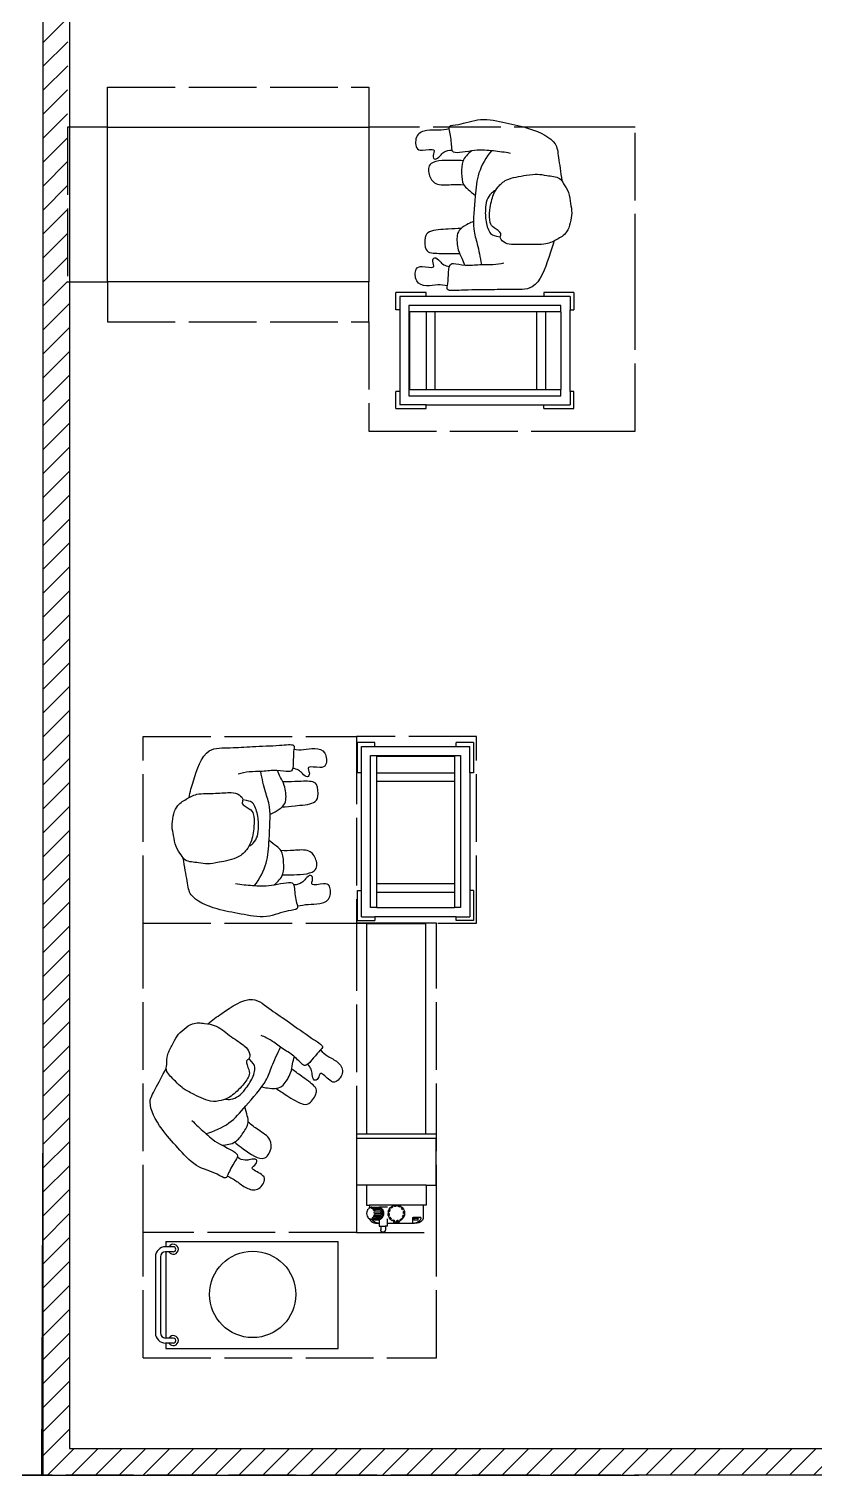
# Model space of a CAD drawing. Header units: millimetres. Extents: x -9564 to 48820, y -25359 to 24346.
# Drawn here: x 38989 to 41939, y -22007 to -16585 of the extents above; entities that cross this region are included whole.
import ezdxf

# ---------------------------------------------------------------- set-up
doc = ezdxf.new("R2010")
doc.units = ezdxf.units.MM
doc.header["$LTSCALE"] = 100
doc.linetypes.add('DASHED2', pattern=[0.762, 0.635, -0.127])
doc.linetypes.add('DASHEDX2', pattern=[3.048, 2.54, -0.508])
for name, color, linetype in [('Area circulacion', 50, 'DASHEDX2'), ('Area proceso', 90, 'DASHEDX2'), ('Maquinas', 200, 'Continuous'), ('MUROS', 7, 'Continuous'), ('Personal', 20, 'Continuous'), ('Transporte semielaborado', 30, 'Continuous')]:
    doc.layers.add(name, color=color, linetype=linetype)

# ---------------------------------------------------------------- blocks, each defined once
blk = doc.blocks.new('Bakery Trolley pl')
at = {"layer": 'Transporte semielaborado'}
for p, q in [((0.1804, 0.6253), (0.2371, 0.6253)), ((0.1804, 0.6253), (0.1804, 0.526)), ((0.2371, 0.6127), (0.2371, 0.6253)), ((0.5048, 0.6127), (0.5048, 0.6253)), ((0.5048, 0.6253), (0.5615, 0.6253)), ((0.5615, 0.526), (0.5615, 0.6253)), ((0.2371, 0.6127), (0.1929, 0.6127)), ((0.1929, 0.526), (0.1929, 0.6127)), ((0.2229, 0.5827), (0.2229, 0.0827)), ((0.2429, 0.5827), (0.2229, 0.5827)), ((0.5048, 0.6127), (0.2371, 0.6127)), ((0.2429, 0.5827), (0.2429, 0.5798)), ((0.4989, 0.5827), (0.2429, 0.5827)), ((0.2429, 0.5798), (0.4989, 0.5798)), ((0.2429, 0.5798), (0.2429, 0.5245)), ((0.5189, 0.5827), (0.4989, 0.5827)), ((0.4989, 0.5798), (0.4989, 0.5827)), ((0.4989, 0.5245), (0.4989, 0.5798)), ((0.5489, 0.6127), (0.5048, 0.6127)), ((0.5189, 0.0827), (0.5189, 0.5827)), ((0.5489, 0.526), (0.5489, 0.6127)), ((0.1804, 0.526), (0.1929, 0.526)), ((0.1929, 0.526), (0.1929, 0.1394)), ((0.2429, 0.5245), (0.4989, 0.5245)), ((0.2429, 0.5245), (0.2429, 0.4967)), ((0.4989, 0.4967), (0.4989, 0.5245)), ((0.5489, 0.526), (0.5615, 0.526)), ((0.5489, 0.1394), (0.5489, 0.526)), ((0.2429, 0.4967), (0.4989, 0.4967)), ((0.2429, 0.4967), (0.2429, 0.1615)), ((0.4989, 0.1615), (0.4989, 0.4967)), ((0.2429, 0.1615), (0.4989, 0.1615)), ((0.2429, 0.1615), (0.2429, 0.1325)), ((0.4989, 0.1325), (0.4989, 0.1615)), ((0.1804, 0.1394), (0.1929, 0.1394)), ((0.1804, 0.1394), (0.1804, 0.0402)), ((0.1929, 0.1394), (0.1929, 0.0527)), ((0.2429, 0.1325), (0.4989, 0.1325)), ((0.2429, 0.1325), (0.2429, 0.0827)), ((0.4989, 0.0827), (0.4989, 0.1325)), ((0.5615, 0.1394), (0.5489, 0.1394)), ((0.5489, 0.0527), (0.5489, 0.1394)), ((0.5615, 0.0402), (0.5615, 0.1394)), ((0.2371, 0.0527), (0.1929, 0.0527)), ((0.2229, 0.0827), (0.2429, 0.0827)), ((0.2371, 0.0402), (0.2371, 0.0527)), ((0.2371, 0.0527), (0.5048, 0.0527)), ((0.4989, 0.0827), (0.2429, 0.0827)), ((0.4989, 0.0827), (0.5189, 0.0827)), ((0.5048, 0.0527), (0.5048, 0.0402)), ((0.5489, 0.0527), (0.5048, 0.0527)), ((0.1804, 0.0402), (0.2371, 0.0402)), ((0.5615, 0.0402), (0.5048, 0.0402))]:
    blk.add_line(p, q, dxfattribs=at)
blk = doc.blocks.new('pa17-16')
for points, knots in [([(5.62, 2.5537), (5.6188, 2.5427), (5.6154, 2.5253), (5.6223, 2.4901), (5.6346, 2.4293), (5.661, 2.4064), (5.685, 2.3908), (5.7322, 2.3832), (5.7723, 2.3842), (5.7881, 2.3969), (5.8018, 2.4268), (5.8146, 2.4162), (5.8324, 2.4305), (5.8382, 2.4568), (5.8318, 2.5038), (5.8344, 2.5615), (5.8137, 2.5937), (5.7944, 2.6284), (5.7307, 2.6388), (5.7037, 2.6296), (5.6679, 2.626), (5.6442, 2.6055), (5.6228, 2.5961), (5.6214, 2.5667), (5.62, 2.5537)], [0, 0, 0, 0, 0.297584, 0.631064, 1.068635, 1.39533, 1.69617, 2.097861, 2.458938, 2.716293, 3.010442, 3.199165, 3.447293, 3.731671, 4.119196, 4.541864, 4.881702, 5.22714, 5.673063, 5.989311, 6.327668, 6.644571, 6.906626, 7.259736, 7.259736, 7.259736, 7.259736]), ([(5.5575, 2.4391), (5.5549, 2.4218), (5.5525, 2.3852), (5.5491, 2.3329), (5.5712, 2.2599), (5.5431, 2.2589), (5.5029, 2.2526), (5.4793, 2.2435), (5.4785, 2.2813), (5.4499, 2.3438), (5.4658, 2.4235), (5.4776, 2.5033), (5.5116, 2.5798), (5.5552, 2.585), (5.608, 2.5962), (5.6336, 2.6001)], [0, 0, 0, 0, 0.404899, 0.829805, 1.276298, 1.516647, 1.885942, 2.122553, 2.418487, 2.881882, 3.382407, 3.897515, 4.613825, 5.020942, 5.393355, 5.393355, 5.393355, 5.393355]), ([(5.8196, 2.5846), (5.837, 2.5819), (5.8817, 2.5675), (5.9755, 2.5418), (5.972, 2.4609), (5.9791, 2.3926), (5.9812, 2.315), (5.9891, 2.2612), (5.9692, 2.2664), (5.9401, 2.2663), (5.9063, 2.2668), (5.9005, 2.2811), (5.909, 2.3184), (5.9007, 2.3606), (5.9019, 2.4011), (5.8964, 2.4238), (5.8933, 2.4348)], [6.682038, 6.682038, 6.682038, 6.682038, 7.076266, 7.806153, 8.304227, 8.77662, 9.284333, 9.649979, 9.844608, 10.160206, 10.472731, 10.661147, 10.998544, 11.371438, 11.724832, 12.051545, 12.051545, 12.051545, 12.051545]), ([(5.6724, 2.3994), (5.675, 2.3947), (5.6837, 2.383), (5.7041, 2.3718), (5.7348, 2.3697), (5.774, 2.3728), (5.8085, 2.3874), (5.8116, 2.4015), (5.8144, 2.4199)], [0.121052, 0.121052, 0.121052, 0.121052, 0.297289, 0.584433, 0.895396, 1.26174, 1.600834, 1.760925, 1.760925, 1.760925, 1.760925]), ([(5.5522, 2.3809), (5.573, 2.3653), (5.6222, 2.3398), (5.6924, 2.3383), (5.7952, 2.3323), (5.8376, 2.352), (5.881, 2.3613), (5.9019, 2.366)], [0, 0, 0, 0, 0.49262, 0.970296, 1.525877, 1.91054, 2.357805, 2.357805, 2.357805, 2.357805]), ([(5.5552, 2.3206), (5.5597, 2.3147), (5.5706, 2.3043), (5.5892, 2.2916), (5.6248, 2.2913), (5.6613, 2.2967), (5.6731, 2.3154), (5.6858, 2.3299), (5.6912, 2.3378)], [0, 0, 0, 0, 0.262594, 0.520609, 0.853848, 1.185107, 1.43842, 1.738028, 1.738028, 1.738028, 1.738028]), ([(5.7713, 2.3359), (5.7736, 2.3305), (5.7786, 2.3203), (5.7954, 2.2951), (5.8154, 2.2848), (5.8612, 2.2906), (5.8838, 2.3057), (5.8988, 2.3117), (5.9058, 2.3148)], [0, 0, 0, 0, 0.233477, 0.532145, 0.79329, 1.163492, 1.458071, 1.725911, 1.725911, 1.725911, 1.725911]), ([(5.4915, 2.2484), (5.4936, 2.2374), (5.4981, 2.215), (5.4968, 2.1806), (5.512, 2.1445), (5.5569, 2.147), (5.5634, 2.1681), (5.5498, 2.2128), (5.5753, 2.1995), (5.5912, 2.209), (5.5741, 2.2257), (5.5617, 2.2339), (5.5559, 2.2515), (5.5556, 2.26)], [0, 0, 0, 0, 0.324329, 0.654038, 0.980089, 1.31306, 1.562526, 1.890179, 2.123217, 2.319335, 2.559559, 2.78492, 3.066636, 3.066636, 3.066636, 3.066636]), ([(5.5867, 2.2952), (5.5866, 2.2877), (5.5872, 2.2667), (5.5883, 2.1873), (5.6353, 2.19), (5.6673, 2.2128), (5.6606, 2.2618), (5.6599, 2.2881), (5.6606, 2.3008)], [0.078483, 0.078483, 0.078483, 0.078483, 0.321516, 0.797556, 1.122606, 1.448668, 1.830958, 2.166281, 2.166281, 2.166281, 2.166281]), ([(5.7943, 2.2992), (5.7951, 2.2858), (5.7984, 2.2614), (5.8038, 2.2002), (5.8255, 2.1869), (5.8672, 2.191), (5.8755, 2.2117), (5.8718, 2.2605), (5.8715, 2.286), (5.871, 2.2978)], [0, 0, 0, 0, 0.353805, 0.775896, 1.041599, 1.377968, 1.615337, 2.001902, 2.313716, 2.313716, 2.313716, 2.313716]), ([(5.9713, 2.2652), (5.9703, 2.2553), (5.9686, 2.234), (5.9786, 2.2017), (5.9668, 2.1644), (5.9218, 2.1628), (5.9134, 2.1832), (5.9229, 2.229), (5.8988, 2.2135), (5.882, 2.2215), (5.8976, 2.2397), (5.908, 2.248), (5.912, 2.2618), (5.9127, 2.2683)], [0.038839, 0.038839, 0.038839, 0.038839, 0.324329, 0.654038, 0.980089, 1.31306, 1.562526, 1.890179, 2.123217, 2.319335, 2.559559, 2.78492, 2.989829, 2.989829, 2.989829, 2.989829])]:
    blk.add_open_spline(points, degree=3, knots=knots)

msp = doc.modelspace()

# ---------------------------------------------------------------- hatches: boundary and pattern name
at = {"layer": 'Maquinas', "linetype": 'DASHED2', "true_color": 0xffffff}
h = msp.add_hatch(dxfattribs=at)
h.set_pattern_fill('ANSI31', scale=20)
h.paths.add_polyline_path([(39141.278, -17532.536), (39134.174, -17532.536), (39134.174, -16952.536), (39141.278, -11133.035), (42691.278, -11133.035), (42691.278, -11083.035), (42691.278, -11033.035), (39041.278, -11033.035), (39041.278, -20626.833), (39036.726, -22006.953), (43953.695, -22006.953), (43953.695, -21906.953), (39141.278, -21906.953)])

# ---------------------------------------------------------------- linework, layer by layer
for p, q in [((39041.278, -11033.035), (39041.278, -20626.833)), ((39141.278, -11133.035), (39141.278, -21906.953)), ((40518.027, -19937.42), (40218.027, -19937.42))]:
    msp.add_line(p, q)
at = {"color": 3, "linetype": 'DASHED2'}
for p, q in [((41044.174, -18092.536), (41064.174, -18092.536)), ((41064.174, -18092.536), (41074.174, -18092.536))]:
    msp.add_line(p, q, dxfattribs=at)
msp.add_lwpolyline([(30683.758, -16103.441), (39040.649, -16103.441), (39040.649, -22006.953), (30683.758, -22006.953)])
at = {"layer": 'Area circulacion', "color": 2}
msp.add_line((43953.695, -22006.953), (34119.756, -22006.953), dxfattribs=at)
at = {"layer": 'Area proceso', "color": 3}
for p, q in [((39284.174, -16952.536), (39284.174, -16802.536)), ((39284.174, -16802.536), (40264.174, -16802.536)), ((40264.174, -16802.536), (40264.174, -16952.536)), ((39284.174, -16952.536), (39134.174, -16952.536)), ((39134.174, -16952.536), (39134.174, -17532.536)), ((41064.174, -16952.536), (40264.174, -16952.536)), ((41264.174, -16952.536), (41064.174, -16952.536)), ((41264.174, -17532.536), (41264.174, -16952.536)), ((39134.174, -17532.536), (39284.174, -17532.536)), ((39284.174, -17532.536), (39284.174, -17682.536)), ((40264.174, -17682.536), (40264.174, -17532.536)), ((41264.174, -18092.536), (41264.174, -17532.536)), ((39284.174, -17682.536), (40264.174, -17682.536)), ((40264.174, -17682.536), (40264.174, -18092.536)), ((40264.174, -18092.536), (41044.174, -18092.536)), ((41074.174, -18092.536), (41264.174, -18092.536)), ((39418.027, -19937.42), (39418.027, -19237.42)), ((39418.027, -19237.42), (40218.027, -19237.42)), ((40218.027, -19237.42), (40218.027, -19937.42)), ((40668.027, -19237.42), (40218.027, -19237.42)), ((40668.027, -19937.42), (40668.027, -19237.42)), ((39418.027, -21097.42), (39418.027, -19937.42)), ((39418.027, -19937.42), (40218.027, -19937.42)), ((40218.027, -19937.42), (40668.027, -19937.42)), ((40218.027, -21097.42), (39418.027, -21097.42)), ((39418.027, -21567.42), (39418.027, -21097.42)), ((40518.027, -21567.42), (40518.027, -21097.42))]:
    msp.add_line(p, q, dxfattribs=at)
at = {"layer": 'Area proceso'}
for p, q in [((40218.027, -19937.42), (40218.027, -21097.42)), ((40518.027, -21097.42), (40518.027, -19937.42)), ((40218.027, -21097.42), (40518.027, -21097.42)), ((39418.027, -21567.42), (40518.027, -21567.42))]:
    msp.add_line(p, q, dxfattribs=at)
at = {"layer": 'Maquinas'}
for p, q in [((39284.174, -17532.536), (39284.174, -16952.536)), ((39284.174, -16952.536), (40264.174, -16952.536)), ((40264.174, -16952.536), (40264.174, -17532.536)), ((40264.174, -17532.536), (39284.174, -17532.536)), ((40478.046, -19940.677), (40255.479, -19940.677)), ((40255.479, -19940.677), (40255.479, -20728.045)), ((40478.046, -20728.045), (40478.046, -19940.677)), ((40218.095, -20728.045), (40218.095, -20745.491)), ((40218.095, -20728.045), (40517.167, -20728.045)), ((40218.095, -20745.491), (40218.095, -20919.95)), ((40517.167, -20745.491), (40218.095, -20745.491)), ((40517.167, -20728.045), (40517.167, -20745.491)), ((40517.167, -20919.95), (40517.167, -20745.491)), ((40255.479, -20919.95), (40218.095, -20919.95)), ((40255.479, -20919.95), (40255.479, -20994.718)), ((40479.783, -20919.95), (40255.479, -20919.95)), ((40479.783, -20919.95), (40479.783, -20994.718)), ((40479.783, -20919.95), (40517.167, -20919.95)), ((40255.479, -20994.718), (40266.694, -20994.718)), ((40256.565, -21020.539), (40256.068, -21025.872)), ((40256.068, -21025.872), (40256.565, -21031.204)), ((40258.02, -21015.57), (40256.565, -21020.539)), ((40256.565, -21031.204), (40258.02, -21036.174)), ((40260.333, -21011.35), (40258.02, -21015.57)), ((40258.253, -21036.56), (40258.02, -21036.174)), ((40258.253, -21036.56), (40260.333, -21040.393)), ((40261.832, -21009.723), (40260.333, -21011.35)), ((40260.333, -21011.35), (40260.955, -21010.243)), ((40260.955, -21010.243), (40261.832, -21009.723)), ((40263.341, -21008.086), (40261.832, -21009.723)), ((40264.192, -21006.731), (40263.341, -21008.086)), ((40265.453, -21005.915), (40264.192, -21006.731)), ((40266.694, -21005.188), (40265.453, -21005.915)), ((40266.694, -20994.718), (40266.694, -21005.188)), ((40367.631, -20994.718), (40266.694, -20994.718)), ((40267.961, -21004.523), (40266.694, -21005.188)), ((40270.601, -21005.335), (40266.843, -21006.034)), ((40266.843, -21006.034), (40266.867, -21005.97)), ((40266.867, -21005.97), (40267.961, -21004.523)), ((40267.961, -21004.523), (40269.383, -21003.613)), ((40269.383, -21003.613), (40271.034, -21003.303)), ((40270.637, -21005.268), (40270.601, -21005.335)), ((40272.006, -21003.769), (40270.637, -21005.268)), ((40271.034, -21003.303), (40272.796, -21003.303)), ((40272.796, -21003.303), (40272.006, -21003.769)), ((40273.6, -21002.828), (40272.796, -21003.303)), ((40275.31, -21002.507), (40273.6, -21002.828)), ((40274.36, -21006.034), (40274.408, -21005.97)), ((40277.862, -21008.086), (40274.36, -21006.034)), ((40274.36, -21006.034), (40281.465, -21006.034)), ((40274.408, -21005.97), (40276.051, -21004.523)), ((40275.31, -21002.507), (40295.136, -21002.507)), ((40276.051, -21004.523), (40277.817, -21003.613)), ((40277.817, -21003.613), (40279.587, -21003.303)), ((40277.922, -21008.028), (40277.862, -21008.086)), ((40279.82, -21006.731), (40277.922, -21008.028)), ((40279.587, -21003.303), (40299.412, -21003.303)), ((40281.465, -21006.034), (40279.82, -21006.731)), ((40280.87, -21011.35), (40280.939, -21011.302)), ((40283.178, -21015.603), (40280.87, -21011.35)), ((40280.939, -21011.302), (40283.057, -21010.243)), ((40280.939, -21011.302), (40305.405, -21011.35)), ((40281.747, -21005.915), (40281.465, -21006.034)), ((40283.571, -21005.637), (40281.747, -21005.915)), ((40283.057, -21010.243), (40285.122, -21009.577)), ((40283.255, -21015.57), (40283.178, -21015.603)), ((40283.178, -21036.14), (40284.628, -21031.187)), ((40283.255, -21036.174), (40283.178, -21036.14)), ((40285.541, -21014.82), (40283.255, -21015.57)), ((40283.255, -21036.174), (40307.713, -21036.14)), ((40285.541, -21036.923), (40283.255, -21036.174)), ((40298.97, -21005.637), (40283.571, -21005.637)), ((40284.628, -21020.556), (40284.71, -21020.539)), ((40285.123, -21025.872), (40284.628, -21020.556)), ((40284.628, -21031.187), (40284.71, -21031.204)), ((40284.71, -21020.539), (40287.102, -21020.151)), ((40284.71, -21020.539), (40309.163, -21020.556)), ((40284.71, -21031.204), (40287.102, -21031.592)), ((40285.122, -21009.577), (40286.993, -21009.35)), ((40285.123, -21025.872), (40309.658, -21025.872)), ((40287.711, -21014.35), (40285.541, -21014.82)), ((40287.711, -21037.393), (40285.541, -21036.923)), ((40286.993, -21009.35), (40306.819, -21009.35)), ((40287.102, -21020.151), (40289.339, -21019.907)), ((40287.102, -21031.592), (40289.339, -21031.836)), ((40289.619, -21014.189), (40287.711, -21014.35)), ((40289.619, -21037.554), (40287.711, -21037.393)), ((40289.339, -21019.907), (40291.269, -21019.824)), ((40289.339, -21031.836), (40291.269, -21031.919)), ((40306.945, -21014.189), (40289.619, -21014.189)), ((40289.619, -21037.554), (40309.444, -21037.554)), ((40291.269, -21019.824), (40311.095, -21019.824)), ((40291.269, -21031.919), (40308.949, -21031.919)), ((40295.136, -21002.507), (40298.441, -21003.122)), ((40298.441, -21003.122), (40301.745, -21002.507)), ((40298.441, -21003.122), (40299.412, -21003.303)), ((40299.412, -21003.303), (40298.97, -21005.637)), ((40303.397, -21005.637), (40298.97, -21005.637)), ((40301.745, -21002.507), (40306.021, -21003.303)), ((40303.067, -21002.507), (40301.745, -21002.507)), ((40303.067, -21002.507), (40307.343, -21003.303)), ((40333.904, -21002.507), (40303.067, -21002.507)), ((40310.006, -21005.637), (40303.397, -21005.637)), ((40303.397, -21005.637), (40306.819, -21009.35)), ((40305.405, -21011.35), (40305.611, -21011.059)), ((40306.716, -21013.765), (40305.405, -21011.35)), ((40306.819, -21009.35), (40305.611, -21011.059)), ((40305.611, -21011.059), (40306.716, -21013.765)), ((40306.021, -21003.303), (40310.006, -21005.637)), ((40306.716, -21013.765), (40306.945, -21014.189)), ((40309.444, -21037.554), (40306.819, -21042.393)), ((40309.444, -21014.189), (40306.945, -21014.189)), ((40307.343, -21003.303), (40311.327, -21005.637)), ((40308.339, -21034), (40307.713, -21036.14)), ((40307.713, -21036.14), (40309.444, -21037.554)), ((40308.339, -21034), (40308.949, -21031.919)), ((40309.189, -21031.919), (40308.339, -21034)), ((40308.949, -21031.919), (40309.189, -21031.919)), ((40309.163, -21020.556), (40309.444, -21020.45)), ((40309.658, -21025.872), (40309.163, -21020.556)), ((40309.189, -21031.919), (40311.095, -21031.919)), ((40309.444, -21014.189), (40311.095, -21019.824)), ((40311.095, -21019.824), (40309.444, -21020.45)), ((40309.444, -21020.45), (40311.658, -21025.872)), ((40311.658, -21025.872), (40309.658, -21025.872)), ((40310.006, -21005.637), (40318.267, -21025.872)), ((40310.006, -21005.637), (40313.427, -21009.35)), ((40318.267, -21025.872), (40310.006, -21046.106)), ((40311.658, -21025.872), (40311.095, -21031.919)), ((40311.327, -21005.637), (40314.749, -21009.35)), ((40318.267, -21025.872), (40311.658, -21025.872)), ((40313.427, -21009.35), (40316.053, -21014.189)), ((40316.053, -21037.554), (40313.427, -21042.393)), ((40314.749, -21009.35), (40317.375, -21014.189)), ((40317.375, -21037.554), (40314.749, -21042.393)), ((40316.053, -21014.189), (40317.704, -21019.824)), ((40317.704, -21031.919), (40316.053, -21037.554)), ((40317.375, -21014.189), (40319.025, -21019.824)), ((40319.025, -21031.919), (40317.375, -21037.554)), ((40317.704, -21019.824), (40318.267, -21025.872)), ((40318.267, -21025.872), (40317.704, -21031.919)), ((40319.025, -21019.824), (40319.588, -21025.872)), ((40319.588, -21025.872), (40319.025, -21031.919)), ((40337.539, -21017.808), (40336.478, -21025.872)), ((40340.651, -21033.101), (40336.478, -21025.872)), ((40337.539, -21033.935), (40336.478, -21025.872)), ((40340.248, -21025.872), (40336.478, -21025.872)), ((40337.539, -21017.808), (40340.651, -21010.295)), ((40337.539, -21017.808), (40340.651, -21018.642)), ((40340.651, -21033.101), (40337.539, -21033.935)), ((40337.539, -21033.935), (40340.651, -21041.448)), ((40340.248, -21025.872), (40341.181, -21032.959)), ((40340.651, -21010.295), (40345.602, -21003.843)), ((40340.651, -21010.295), (40343.917, -21012.18)), ((40340.651, -21018.642), (40342.735, -21015.033)), ((40341.181, -21018.784), (40340.651, -21018.642)), ((40341.181, -21032.959), (40340.651, -21033.101)), ((40342.735, -21015.033), (40341.181, -21018.784)), ((40343.917, -21012.18), (40342.735, -21015.033)), ((40345.602, -21003.843), (40352.054, -20998.892)), ((40345.602, -21003.843), (40347.88, -21006.121)), ((40347.88, -21006.121), (40352.054, -20998.892)), ((40348.268, -21006.509), (40347.88, -21006.121)), ((40353.94, -21002.157), (40348.268, -21006.509)), ((40352.054, -20998.892), (40359.568, -20995.78)), ((40353.94, -21002.157), (40352.054, -20998.892)), ((40359.568, -20995.78), (40367.631, -20994.718)), ((40359.568, -20995.78), (40360.402, -20998.892)), ((40360.402, -20998.892), (40364.569, -20998.892)), ((40360.544, -20999.422), (40360.402, -20998.892)), ((40364.569, -20998.892), (40360.544, -20999.422)), ((40367.631, -20998.489), (40364.569, -20998.892)), ((40367.631, -20994.718), (40375.694, -20995.78)), ((40367.631, -20998.489), (40367.631, -20994.718)), ((40468.568, -20994.718), (40367.631, -20994.718)), ((40374.718, -20999.422), (40374.86, -20998.892)), ((40381.322, -21002.157), (40374.718, -20999.422)), ((40375.694, -20995.78), (40374.86, -20998.892)), ((40374.86, -20998.892), (40383.208, -20998.892)), ((40375.694, -20995.78), (40383.208, -20998.892)), ((40381.322, -21002.157), (40383.208, -20998.892)), ((40383.208, -20998.892), (40389.66, -21003.843)), ((40386.993, -21006.509), (40387.381, -21006.121)), ((40389.465, -21009.73), (40386.993, -21006.509)), ((40387.381, -21006.121), (40389.66, -21003.843)), ((40387.381, -21006.121), (40389.465, -21009.73)), ((40391.345, -21012.18), (40389.465, -21009.73)), ((40389.66, -21003.843), (40394.61, -21010.295)), ((40394.61, -21010.295), (40391.345, -21012.18)), ((40391.345, -21039.563), (40392.527, -21036.71)), ((40392.527, -21036.71), (40394.081, -21032.959)), ((40394.61, -21033.101), (40392.527, -21036.71)), ((40394.081, -21018.784), (40394.61, -21018.642)), ((40395.014, -21025.872), (40394.081, -21018.784)), ((40394.081, -21032.959), (40394.61, -21033.101)), ((40394.61, -21010.295), (40397.723, -21017.808)), ((40394.61, -21018.642), (40397.723, -21017.808)), ((40394.61, -21018.642), (40398.784, -21025.872)), ((40397.723, -21033.935), (40394.61, -21033.101)), ((40397.723, -21033.935), (40394.61, -21041.448)), ((40395.014, -21025.872), (40398.784, -21025.872)), ((40397.723, -21017.808), (40398.784, -21025.872)), ((40398.784, -21025.872), (40397.723, -21033.935)), ((40468.568, -20994.718), (40468.568, -21039.579)), ((40479.783, -20994.718), (40468.568, -20994.718)), ((40260.333, -21040.393), (40260.955, -21041.5)), ((40260.955, -21041.5), (40264.192, -21045.012)), ((40263.341, -21043.657), (40266.843, -21045.709)), ((40264.192, -21045.012), (40263.341, -21043.657)), ((40265.453, -21045.828), (40264.192, -21045.012)), ((40267.05, -21046.106), (40265.453, -21045.828)), ((40266.843, -21045.709), (40266.867, -21045.773)), ((40266.867, -21045.773), (40267.05, -21046.106)), ((40267.05, -21046.106), (40267.118, -21046.106)), ((40267.05, -21046.106), (40267.961, -21047.22)), ((40267.961, -21047.22), (40268.331, -21047.457)), ((40268.331, -21047.457), (40269.725, -21050.794)), ((40268.331, -21047.457), (40269.383, -21048.13)), ((40269.383, -21048.13), (40271.034, -21048.44)), ((40269.725, -21050.794), (40273.32, -21055.44)), ((40270.601, -21046.409), (40274.36, -21045.709)), ((40270.637, -21046.476), (40270.601, -21046.409)), ((40270.601, -21046.409), (40275.129, -21046.409)), ((40272.006, -21047.974), (40270.637, -21046.476)), ((40271.034, -21048.44), (40273.6, -21048.915)), ((40273.6, -21048.915), (40272.006, -21047.974)), ((40273.32, -21055.44), (40278.006, -21059.004)), ((40275.31, -21049.237), (40273.6, -21048.915)), ((40274.36, -21045.709), (40274.408, -21045.773)), ((40274.408, -21045.773), (40275.129, -21046.409)), ((40275.129, -21046.409), (40276.051, -21047.22)), ((40275.31, -21049.237), (40277.73, -21049.237)), ((40276.051, -21047.22), (40277.817, -21048.13)), ((40278.428, -21050.794), (40277.73, -21049.237)), ((40277.73, -21049.237), (40287.265, -21049.237)), ((40277.817, -21048.13), (40279.587, -21048.44)), ((40277.862, -21043.657), (40280.87, -21040.393)), ((40277.922, -21043.715), (40277.862, -21043.657)), ((40277.862, -21043.657), (40302.397, -21043.657)), ((40279.82, -21045.012), (40277.922, -21043.715)), ((40278.006, -21059.004), (40283.462, -21061.245)), ((40282.286, -21055.44), (40278.428, -21050.794)), ((40279.587, -21048.44), (40295.136, -21048.44)), ((40281.747, -21045.828), (40279.82, -21045.012)), ((40280.87, -21040.393), (40280.939, -21040.441)), ((40283.057, -21041.5), (40280.939, -21040.441)), ((40283.571, -21046.106), (40281.747, -21045.828)), ((40287.314, -21059.004), (40282.286, -21055.44)), ((40283.057, -21041.5), (40285.122, -21042.166)), ((40283.462, -21061.245), (40289.318, -21062.009)), ((40303.397, -21046.106), (40283.571, -21046.106)), ((40285.122, -21042.166), (40286.993, -21042.393)), ((40286.993, -21042.393), (40303.562, -21042.393)), ((40287.265, -21049.237), (40287.265, -21051.417)), ((40287.265, -21049.237), (40295.136, -21049.237)), ((40302.219, -21051.417), (40287.265, -21051.417)), ((40293.17, -21061.245), (40287.314, -21059.004)), ((40289.318, -21062.009), (40299.454, -21062.009)), ((40299.454, -21062.009), (40293.17, -21061.245)), ((40295.136, -21048.44), (40295.136, -21049.237)), ((40295.136, -21048.44), (40297.469, -21048.44)), ((40301.745, -21049.237), (40297.469, -21048.44)), ((40297.469, -21048.44), (40299.412, -21048.44)), ((40303.397, -21046.106), (40299.412, -21048.44)), ((40299.454, -21062.009), (40302.893, -21062.009)), ((40302.219, -21049.237), (40301.745, -21049.237)), ((40306.021, -21048.44), (40302.219, -21049.237)), ((40302.219, -21049.237), (40302.219, -21051.417)), ((40302.893, -21049.237), (40302.219, -21049.237)), ((40303.562, -21042.393), (40302.397, -21043.657)), ((40303.397, -21046.106), (40302.397, -21043.657)), ((40302.893, -21049.237), (40302.893, -21062.009)), ((40303.067, -21049.237), (40302.893, -21049.237)), ((40302.893, -21062.009), (40302.893, -21074.159)), ((40302.893, -21074.159), (40309.177, -21074.159)), ((40307.343, -21048.44), (40303.067, -21049.237)), ((40307.272, -21049.237), (40303.067, -21049.237)), ((40304.913, -21042.393), (40303.397, -21046.106)), ((40310.006, -21046.106), (40303.397, -21046.106)), ((40303.562, -21042.393), (40304.913, -21042.393)), ((40304.913, -21042.393), (40306.819, -21042.393)), ((40310.006, -21046.106), (40306.021, -21048.44)), ((40311.327, -21046.106), (40307.343, -21048.44)), ((40309.177, -21074.159), (40309.177, -21087.92)), ((40309.177, -21074.159), (40326.515, -21074.159)), ((40313.427, -21042.393), (40310.006, -21046.106)), ((40314.749, -21042.393), (40311.327, -21046.106)), ((40326.515, -21074.159), (40326.515, -21087.92)), ((40332.8, -21074.159), (40326.515, -21074.159)), ((40332.8, -21046.565), (40332.8, -21049.237)), ((40335.711, -21049.237), (40332.8, -21049.237)), ((40332.8, -21049.237), (40332.8, -21062.009)), ((40332.8, -21062.009), (40332.8, -21074.159)), ((40332.8, -21062.009), (40428.552, -21062.009)), ((40343.917, -21039.563), (40340.651, -21041.448)), ((40344.973, -21047.081), (40340.651, -21041.448)), ((40343.917, -21039.563), (40345.797, -21042.013)), ((40345.602, -21047.9), (40344.973, -21047.081)), ((40345.602, -21047.9), (40347.88, -21045.622)), ((40345.602, -21047.9), (40352.054, -21052.851)), ((40347.88, -21045.622), (40345.797, -21042.013)), ((40345.797, -21042.013), (40348.268, -21045.234)), ((40348.268, -21045.234), (40347.88, -21045.622)), ((40352.054, -21052.851), (40353.94, -21049.586)), ((40360.402, -21052.851), (40352.054, -21052.851)), ((40357.161, -21054.966), (40352.054, -21052.851)), ((40353.94, -21049.586), (40360.544, -21052.321)), ((40357.161, -21054.966), (40357.161, -21058.63)), ((40359.568, -21055.963), (40357.161, -21054.966)), ((40357.161, -21058.63), (40367.631, -21058.63)), ((40359.568, -21055.963), (40360.402, -21052.851)), ((40359.568, -21055.963), (40367.631, -21057.025)), ((40360.544, -21052.321), (40360.402, -21052.851)), ((40367.631, -21053.254), (40370.693, -21052.851)), ((40367.631, -21057.025), (40367.631, -21053.254)), ((40375.694, -21055.963), (40367.631, -21057.025)), ((40367.631, -21057.025), (40367.631, -21058.63)), ((40367.631, -21058.63), (40378.101, -21058.63)), ((40370.693, -21052.851), (40374.718, -21052.321)), ((40374.86, -21052.851), (40370.693, -21052.851)), ((40374.718, -21052.321), (40374.86, -21052.851)), ((40375.694, -21055.963), (40374.86, -21052.851)), ((40375.694, -21055.963), (40378.101, -21054.966)), ((40378.101, -21054.966), (40383.208, -21052.851)), ((40378.101, -21054.966), (40378.101, -21058.63)), ((40381.322, -21049.586), (40386.993, -21045.234)), ((40383.208, -21052.851), (40381.322, -21049.586)), ((40387.381, -21045.622), (40383.208, -21052.851)), ((40389.66, -21047.9), (40383.208, -21052.851)), ((40386.993, -21045.234), (40387.381, -21045.622)), ((40389.66, -21047.9), (40387.381, -21045.622)), ((40389.66, -21047.9), (40394.61, -21041.448)), ((40391.345, -21039.563), (40394.61, -21041.448)), ((40428.552, -21041.448), (40430.321, -21041.448)), ((40428.552, -21041.448), (40428.552, -21062.009)), ((40428.552, -21062.009), (40435.808, -21062.009)), ((40430.321, -21041.448), (40430.321, -21043.94)), ((40450.259, -21041.448), (40430.321, -21041.448)), ((40432.813, -21043.94), (40430.321, -21043.94)), ((40432.813, -21043.94), (40432.813, -21051.417)), ((40432.813, -21043.94), (40447.767, -21043.94)), ((40447.767, -21051.417), (40432.813, -21051.417)), ((40442.092, -21061.245), (40435.808, -21062.009)), ((40445.944, -21062.009), (40435.808, -21062.009)), ((40447.947, -21059.004), (40442.092, -21061.245)), ((40451.799, -21061.245), (40445.944, -21062.009)), ((40447.767, -21043.94), (40447.767, -21051.417)), ((40450.259, -21043.94), (40447.767, -21043.94)), ((40452.976, -21055.44), (40447.947, -21059.004)), ((40450.259, -21041.448), (40450.259, -21043.94)), ((40459.82, -21041.448), (40450.259, -21041.448)), ((40457.256, -21059.004), (40451.799, -21061.245)), ((40456.834, -21050.794), (40452.976, -21055.44)), ((40459.259, -21045.384), (40456.834, -21050.794)), ((40461.941, -21055.44), (40457.256, -21059.004)), ((40459.82, -21041.448), (40459.259, -21045.384)), ((40465.537, -21050.794), (40461.941, -21055.44)), ((40467.797, -21045.384), (40465.537, -21050.794)), ((40468.568, -21039.579), (40467.797, -21045.384))]:
    msp.add_line(p, q, dxfattribs=at)
msp.add_lwpolyline([(40326.515, -21087.92), (40326.398, -21088.708), (40326.27, -21089.394), (40326.132, -21089.991), (40325.985, -21090.509), (40325.831, -21090.961), (40325.671, -21091.358), (40325.507, -21091.711), (40325.341, -21092.032), (40325.173, -21092.33), (40325.003, -21092.609), (40324.83, -21092.87), (40324.655, -21093.116), (40324.475, -21093.348), (40324.291, -21093.569), (40324.102, -21093.779), (40323.907, -21093.981), (40323.705, -21094.176), (40323.497, -21094.364), (40323.283, -21094.546), (40323.064, -21094.72), (40322.838, -21094.887), (40322.608, -21095.047), (40322.372, -21095.199), (40322.132, -21095.343), (40321.886, -21095.479), (40321.637, -21095.607), (40321.383, -21095.727), (40321.126, -21095.839), (40320.865, -21095.942), (40320.601, -21096.036), (40320.334, -21096.122), (40320.064, -21096.199), (40319.792, -21096.267), (40319.518, -21096.326), (40319.242, -21096.377), (40318.965, -21096.418), (40318.686, -21096.45), (40318.407, -21096.473), (40318.127, -21096.487), (40317.846, -21096.491), (40317.566, -21096.487), (40317.286, -21096.473), (40317.006, -21096.45), (40316.728, -21096.418), (40316.45, -21096.377), (40316.174, -21096.326), (40315.9, -21096.267), (40315.628, -21096.199), (40315.358, -21096.122), (40315.091, -21096.036), (40314.827, -21095.942), (40314.566, -21095.839), (40314.309, -21095.727), (40314.055, -21095.607), (40313.806, -21095.479), (40313.561, -21095.343), (40313.32, -21095.199), (40313.085, -21095.047), (40312.854, -21094.887), (40312.629, -21094.72), (40312.409, -21094.546), (40312.195, -21094.364), (40311.987, -21094.176), (40311.786, -21093.981), (40311.591, -21093.779), (40311.401, -21093.569), (40311.217, -21093.348), (40311.038, -21093.116), (40310.862, -21092.87), (40310.69, -21092.609), (40310.52, -21092.33), (40310.352, -21092.032), (40310.185, -21091.711), (40310.021, -21091.358), (40309.862, -21090.961), (40309.708, -21090.509), (40309.561, -21089.991), (40309.422, -21089.394), (40309.294, -21088.708), (40309.177, -21087.92)], dxfattribs=at)
at = {"layer": 'MUROS'}
for p, q in [((39041.278, -20626.833), (39036.726, -22006.953)), ((39141.278, -21906.953), (43953.695, -21906.953)), ((38941.278, -22006.953), (39041.278, -22006.953)), ((39041.278, -22006.953), (41277.153, -22006.953)), ((43953.695, -22006.953), (41277.153, -22006.953))]:
    msp.add_line(p, q, dxfattribs=at)
at = {"layer": 'Transporte semielaborado'}
for p, q in [((39502.572, -21130.799), (39502.572, -21140.236)), ((39502.572, -21130.799), (39512.01, -21130.799)), ((39502.572, -21130.799), (39502.572, -21150.755)), ((39502.572, -21130.799), (39530.885, -21130.799)), ((39502.572, -21130.799), (40149.04, -21130.799)), ((39502.572, -21130.799), (39502.572, -21150.755)), ((40149.04, -21531.892), (40149.04, -21130.799)), ((39463.643, -21188.505), (39463.643, -21474.185)), ((39482.518, -21188.505), (39482.518, -21474.185)), ((39530.885, -21150.755), (39501.393, -21150.755)), ((39530.885, -21169.63), (39501.393, -21169.63)), ((39502.572, -21169.63), (39502.572, -21493.06)), ((39530.885, -21493.06), (39501.393, -21493.06)), ((39530.885, -21511.935), (39501.393, -21511.935)), ((39502.572, -21511.935), (39502.572, -21531.892)), ((39502.572, -21531.892), (40149.04, -21531.892))]:
    msp.add_line(p, q, dxfattribs=at)
msp.add_circle((39828.695, -21329.466), 161.968, dxfattribs=at)
for centre, radius, start, end in [((39530.885, -21160.193), 18.875, 210, 150), ((39501.393, -21188.505), 37.75, 90, 180), ((39501.393, -21188.505), 18.875, 90, 180), ((39530.885, -21160.193), 9.437, 270, 90), ((39501.393, -21474.185), 37.75, 180, 270), ((39501.393, -21474.185), 18.875, 180, 270), ((39530.885, -21502.498), 18.875, 210, 150), ((39530.885, -21502.498), 9.437, 270, 90.000109), ((39530.885, -21502.498), 9.437, 270, 0)]:
    msp.add_arc(centre, radius, start, end, dxfattribs=at)

# ---------------------------------------------------------------- block references
at = {"layer": 'Personal', "xscale": 1223.938118895808, "yscale": 1223.938118895808, "zscale": 1223.938118895808}
for p, rotation in [((38127.03, -10118.795), 267.3569437258109), ((42665.724, -26627.55), 89.29721330334209), ((37707.019, -27860.038), 51.53288306815539)]:
    msp.add_blockref('pa17-16', p, dxfattribs=dict(at, rotation=rotation))
at = {"layer": 'Transporte semielaborado', "xscale": 1141.039974711085, "yscale": 1141.039974711085, "zscale": 1141.039974711085, "rotation": 89.99999999999999}
msp.add_blockref('Bakery Trolley pl', (41079.544, -18214.164), dxfattribs=at)
at = {"layer": 'Transporte semielaborado', "xscale": -1141.039974711085, "yscale": 1141.039974711085, "zscale": 1141.039974711085}
msp.add_blockref('Bakery Trolley pl', (40863.228, -19973.755), dxfattribs=at)

doc.saveas('drawing.dxf')
